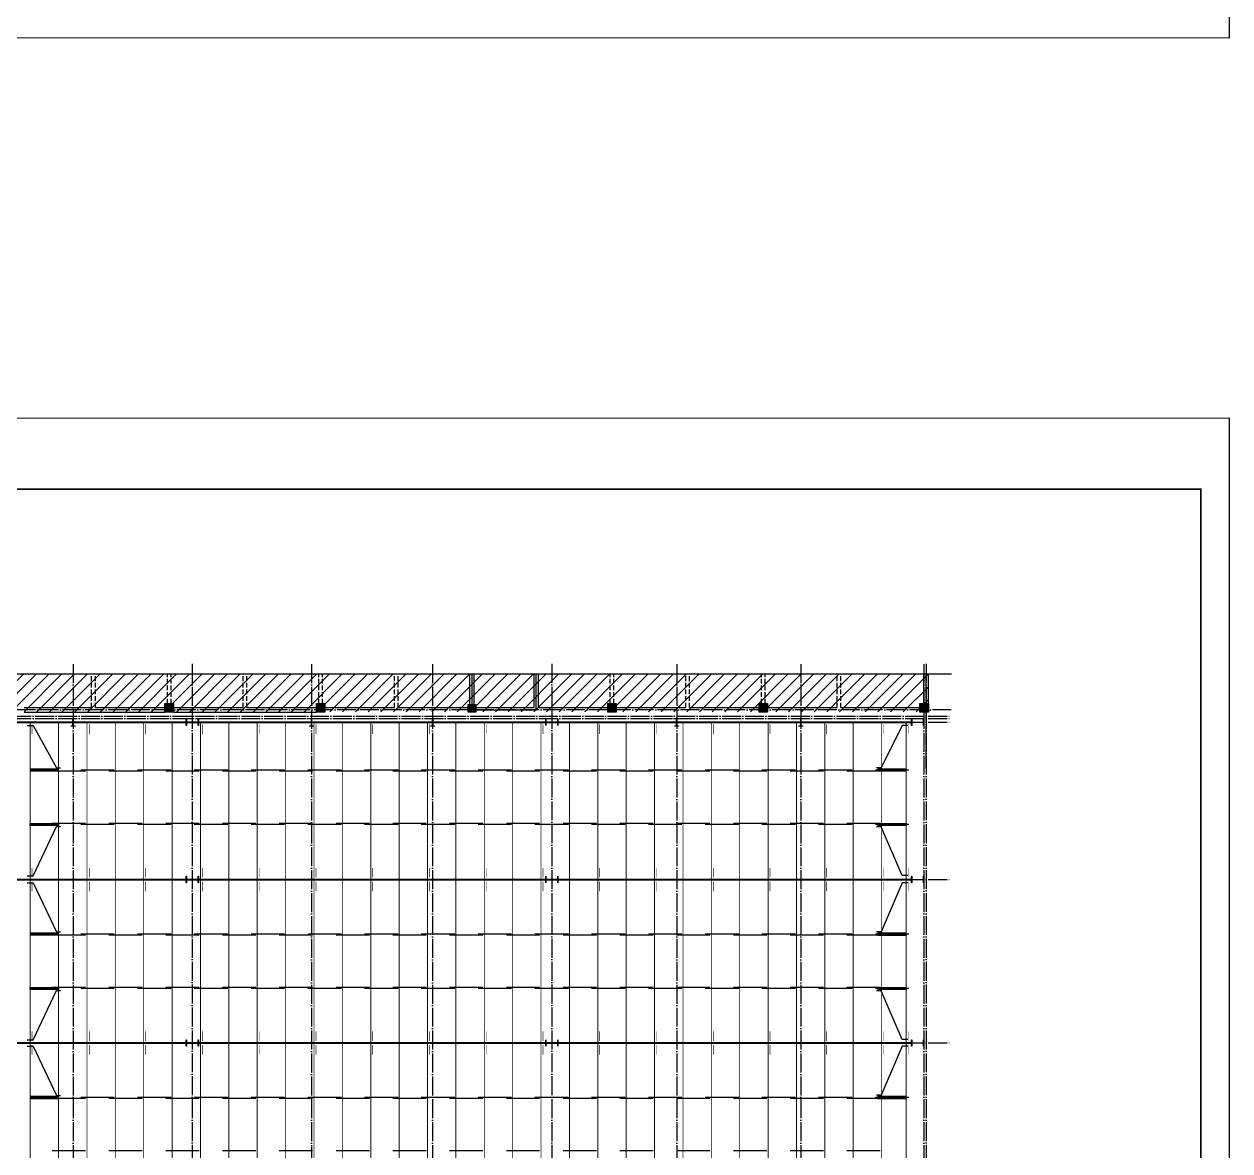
# Model space of a CAD drawing. Extents: x 447413 to 2975780, y -1432727 to 1301644.
# Drawn here: x 2679652 to 2743378, y -403716 to -344199 of the extents above; entities that cross this region are included whole.
import ezdxf

# ---------------------------------------------------------------- set-up
doc = ezdxf.new("R2010")
doc.units = 0
doc.header["$LTSCALE"] = 1000
doc.header["$MEASUREMENT"] = 0
doc.linetypes.add('DASH', pattern=[0.35, 0.25, -0.1])
doc.linetypes.add('DOTE', pattern=[2.42, 2, -0.2, 0.02, -0.2])
for name, color, linetype in [('3T_WOOD', 21, 'Continuous'), ('COLUMN', 9, 'Continuous'), ('DIM_SYMB', 3, 'Continuous'), ('DOTE', 1, 'Continuous'), ('LG', 200, 'Continuous'), ('PUB_HATCH', 8, 'Continuous'), ('X公厕', 21, 'Continuous'), ('图框', 253, 'Continuous'), ('柱子', 3, 'Continuous')]:
    doc.layers.add(name, color=color, linetype=linetype)
for name, color, linetype, lineweight in [('WALL', 140, 'Continuous', 25), ('屋面隅撑', 10, 'Continuous', 30), ('檩条', 7, 'Continuous', 18), ('钢梁', 141, 'Continuous', 18)]:
    doc.layers.add(name, color=color, linetype=linetype, lineweight=lineweight)

# ---------------------------------------------------------------- blocks, each defined once
blk = doc.blocks.new('A$C6B0021A6')
at = {"layer": '图框', "color": 2, "const_width": 40, "elevation": -84000}
blk.add_lwpolyline([(20, 84120), (118920, 84120), (118920, 20), (20, 20)], close=True, dxfattribs=at)
at = {"layer": '图框', "color": 153, "const_width": 58, "elevation": -84000}
blk.add_lwpolyline([(111420, 1020), (2520, 1020), (2520, 83120), (111420, 83120)], close=True, dxfattribs=at)
blk = doc.blocks.new('_FZH')
blk.add_lwpolyline([(-0.5, -0.5), (0.5, -0.5), (0.5, 0.5), (-0.5, 0.5)], close=True)
at = {"layer": 'PUB_HATCH'}
blk.add_solid([(-0.5, -0.5), (0.5, -0.5), (-0.5, 0.5), (0.5, 0.5)], dxfattribs=at)

msp = doc.modelspace()

# ---------------------------------------------------------------- hatches: boundary and pattern name
at = {"layer": 'PUB_HATCH'}
h = msp.add_hatch(dxfattribs=at)
h.set_pattern_fill('ANSI31', color=256, scale=300, style=0)
h.set_pattern_definition([(45, (2395352.1, -429763.64), (-336.7596, 336.7596), [])])
h.paths.add_polyline_path([(2631422.4, -378559), (2727442.1, -378559), (2727442.1, -380527.4), (2631422.4, -380527.4)])

# ---------------------------------------------------------------- linework, layer by layer
at = {"layer": '3T_WOOD', "linetype": 'DASH'}
for p, q in [((2683222.1, -380297.4, 252000), (2683222.1, -378529.1, 252000)), ((2683422.1, -378529.1, 252000), (2683222.1, -378529.1, 252000)), ((2683422.1, -380297.4, 252000), (2683422.1, -378529.1, 252000)), ((2687222.1, -380087.4, 252000), (2687222.1, -378529.1, 252000)), ((2687422.1, -378529.1, 252000), (2687222.1, -378529.1, 252000)), ((2687422.1, -380087.4, 252000), (2687422.1, -378529.1, 252000)), ((2691222.1, -380297.4, 252000), (2691222.1, -378529.1, 252000)), ((2691422.1, -378529.1, 252000), (2691222.1, -378529.1, 252000)), ((2691422.1, -380297.4, 252000), (2691422.1, -378529.1, 252000)), ((2695222.1, -380087.4, 252000), (2695222.1, -378529.1, 252000)), ((2695422.1, -378529.1, 252000), (2695222.1, -378529.1, 252000)), ((2695422.1, -380087.4, 252000), (2695422.1, -378529.1, 252000)), ((2699222.1, -380297.4, 252000), (2699222.1, -378529.1, 252000)), ((2699422.1, -378529.1, 252000), (2699222.1, -378529.1, 252000)), ((2699422.1, -380297.4, 252000), (2699422.1, -378529.1, 252000)), ((2710622.1, -380087.4, 252000), (2710622.1, -378529.1, 252000)), ((2710822.1, -378529.1, 252000), (2710622.1, -378529.1, 252000)), ((2710822.1, -380087.4, 252000), (2710822.1, -378529.1, 252000)), ((2714622.1, -380297.4, 252000), (2714622.1, -378529.1, 252000)), ((2714822.1, -378529.1, 252000), (2714622.1, -378529.1, 252000)), ((2714822.1, -380297.4, 252000), (2714822.1, -378529.1, 252000)), ((2718622.1, -380087.4, 252000), (2718622.1, -378529.1, 252000)), ((2718822.1, -378529.1, 252000), (2718622.1, -378529.1, 252000)), ((2718822.1, -380087.4, 252000), (2718822.1, -378529.1, 252000)), ((2722622.1, -380297.4, 252000), (2722622.1, -378529.1, 252000)), ((2722822.1, -378529.1, 252000), (2722622.1, -378529.1, 252000)), ((2722822.1, -380297.4, 252000), (2722822.1, -378529.1, 252000))]:
    msp.add_line(p, q, dxfattribs=at)
at = {"layer": 'DIM_SYMB', "elevation": 252000}
msp.add_lwpolyline([(2728668.3, -378529.1), (2678949.1, -378529.1), (2678834.5, -378214.1), (2678723.4, -378844.1), (2678611.6, -378529.1), (2628892.5, -378529.1)], dxfattribs=at)
at = {"layer": 'DOTE', "color": 8, "linetype": 'DOTE', "ltscale": 0.5}
for p, q in [((2688542.4, -377995.7, 252000), (2688542.4, -498983.1, 252000)), ((2707542.4, -377995.7, 252000), (2707542.4, -498983.1, 252000)), ((2727322.1, -377995.7, 252000), (2727322.1, -498983.1, 252000)), ((2727322.1, -380407.4, 252000), (2727322.1, -378559, 252000)), ((2628213.2, -380757.4, 252000), (2728631.9, -380757.4, 252000)), ((2628213.2, -381077.4, 252000), (2728631.9, -381077.4, 252000)), ((2628213.2, -389387.4, 252000), (2728631.9, -389387.4, 252000)), ((2628213.2, -398017.4, 252000), (2728631.9, -398017.4, 252000))]:
    msp.add_line(p, q, dxfattribs=at)
at = {"layer": 'DOTE', "linetype": 'DOTE', "ltscale": 0.5}
msp.add_line((2628213.2, -380877.4, 252000), (2728631.9, -380877.4, 252000), dxfattribs=at)
at = {"layer": 'DOTE', "color": 8, "linetype": 'DOTE', "ltscale": 0.5, "elevation": 252000}
for points in [[(2682242.1, -378003.3), (2682242.1, -498989.2)], [(2694842.1, -378003.3), (2694842.1, -498989.2)], [(2701242.1, -378003.3), (2701242.1, -498989.2)], [(2714142.1, -378003.3), (2714142.1, -498989.2)], [(2720702.1, -378003.3), (2720702.1, -498989.2)], [(2727322.1, -383498.7), (2727322.1, -378529.1)], [(2728653.7, -380417.4), (2628892.5, -380417.4)]]:
    msp.add_lwpolyline(points, dxfattribs=at)
at = {"layer": 'DOTE', "linetype": 'DOTE', "ltscale": 0.5, "elevation": 252000}
msp.add_lwpolyline([(2727202.1, -378003.3), (2727202.1, -498989.2)], dxfattribs=at)
at = {"layer": 'LG'}
for p, q in [((2681418.1, -383599.2, 252000), (2679972.2, -383599.2, 252000)), ((2684418.1, -383599.2, 252000), (2682644, -383599.2, 252000)), ((2687418.1, -383599.2, 252000), (2685644, -383599.2, 252000)), ((2690418.1, -383599.2, 252000), (2688644, -383599.2, 252000)), ((2693418.1, -383599.2, 252000), (2691644, -383599.2, 252000)), ((2696418.1, -383599.2, 252000), (2694644, -383599.2, 252000)), ((2699418.1, -383599.2, 252000), (2697644, -383599.2, 252000)), ((2702418.1, -383599.2, 252000), (2700644, -383599.2, 252000)), ((2705418.1, -383599.2, 252000), (2703644, -383599.2, 252000)), ((2708418.1, -383599.2, 252000), (2706644, -383599.2, 252000)), ((2711418.1, -383599.2, 252000), (2709644, -383599.2, 252000)), ((2714418.1, -383599.2, 252000), (2712644, -383599.2, 252000)), ((2717418.1, -383599.2, 252000), (2715644, -383599.2, 252000)), ((2720418.1, -383599.2, 252000), (2718644, -383599.2, 252000)), ((2723418.1, -383599.2, 252000), (2721644, -383599.2, 252000)), ((2726418.1, -383599.2, 252000), (2724644, -383599.2, 252000)), ((2682897.5, -383656.7, 252000), (2681138.2, -383656.7, 252000)), ((2685897.5, -383656.7, 252000), (2684138.2, -383656.7, 252000)), ((2688897.5, -383656.7, 252000), (2687138.2, -383656.7, 252000)), ((2691897.5, -383656.7, 252000), (2690138.2, -383656.7, 252000)), ((2694897.5, -383656.7, 252000), (2693138.2, -383656.7, 252000)), ((2697897.5, -383656.7, 252000), (2696138.2, -383656.7, 252000)), ((2700897.5, -383656.7, 252000), (2699138.2, -383656.7, 252000)), ((2703897.5, -383656.7, 252000), (2702138.2, -383656.7, 252000)), ((2706897.5, -383656.7, 252000), (2705138.2, -383656.7, 252000)), ((2709897.5, -383656.7, 252000), (2708138.2, -383656.7, 252000)), ((2712897.5, -383656.7, 252000), (2711138.2, -383656.7, 252000)), ((2715897.5, -383656.7, 252000), (2714138.2, -383656.7, 252000)), ((2718897.5, -383656.7, 252000), (2717138.2, -383656.7, 252000)), ((2721897.5, -383656.7, 252000), (2720138.2, -383656.7, 252000)), ((2724897.5, -383656.7, 252000), (2723138.2, -383656.7, 252000)), ((2681418.1, -386479.2, 252000), (2679972.2, -386479.2, 252000)), ((2682897.5, -386421.8, 252000), (2681138.2, -386421.8, 252000)), ((2684418.1, -386479.2, 252000), (2682644, -386479.2, 252000)), ((2685897.5, -386421.8, 252000), (2684138.2, -386421.8, 252000)), ((2687418.1, -386479.2, 252000), (2685644, -386479.2, 252000)), ((2688897.5, -386421.8, 252000), (2687138.2, -386421.8, 252000)), ((2690418.1, -386479.2, 252000), (2688644, -386479.2, 252000)), ((2691897.5, -386421.8, 252000), (2690138.2, -386421.8, 252000)), ((2693418.1, -386479.2, 252000), (2691644, -386479.2, 252000)), ((2694897.5, -386421.8, 252000), (2693138.2, -386421.8, 252000)), ((2696418.1, -386479.2, 252000), (2694644, -386479.2, 252000)), ((2697897.5, -386421.8, 252000), (2696138.2, -386421.8, 252000)), ((2699418.1, -386479.2, 252000), (2697644, -386479.2, 252000)), ((2700897.5, -386421.8, 252000), (2699138.2, -386421.8, 252000)), ((2702418.1, -386479.2, 252000), (2700644, -386479.2, 252000)), ((2703897.5, -386421.8, 252000), (2702138.2, -386421.8, 252000)), ((2705418.1, -386479.2, 252000), (2703644, -386479.2, 252000)), ((2706897.5, -386421.8, 252000), (2705138.2, -386421.8, 252000)), ((2708418.1, -386479.2, 252000), (2706644, -386479.2, 252000)), ((2709897.5, -386421.8, 252000), (2708138.2, -386421.8, 252000)), ((2711418.1, -386479.2, 252000), (2709644, -386479.2, 252000)), ((2712897.5, -386421.8, 252000), (2711138.2, -386421.8, 252000)), ((2714418.1, -386479.2, 252000), (2712644, -386479.2, 252000)), ((2715897.5, -386421.8, 252000), (2714138.2, -386421.8, 252000)), ((2717418.1, -386479.2, 252000), (2715644, -386479.2, 252000)), ((2718897.5, -386421.8, 252000), (2717138.2, -386421.8, 252000)), ((2720418.1, -386479.2, 252000), (2718644, -386479.2, 252000)), ((2721897.5, -386421.8, 252000), (2720138.2, -386421.8, 252000)), ((2723418.1, -386479.2, 252000), (2721644, -386479.2, 252000)), ((2724897.5, -386421.8, 252000), (2723138.2, -386421.8, 252000)), ((2726418.1, -386479.2, 252000), (2724644, -386479.2, 252000)), ((2681418.1, -392262.4, 252000), (2679972.2, -392262.4, 252000)), ((2682897.5, -392319.8, 252000), (2681138.2, -392319.8, 252000)), ((2684418.1, -392262.4, 252000), (2682644, -392262.4, 252000)), ((2685897.5, -392319.8, 252000), (2684138.2, -392319.8, 252000)), ((2687418.1, -392262.4, 252000), (2685644, -392262.4, 252000)), ((2688897.5, -392319.8, 252000), (2687138.2, -392319.8, 252000)), ((2690418.1, -392262.4, 252000), (2688644, -392262.4, 252000)), ((2691897.5, -392319.8, 252000), (2690138.2, -392319.8, 252000)), ((2693418.1, -392262.4, 252000), (2691644, -392262.4, 252000)), ((2694897.5, -392319.8, 252000), (2693138.2, -392319.8, 252000)), ((2696418.1, -392262.4, 252000), (2694644, -392262.4, 252000)), ((2697897.5, -392319.8, 252000), (2696138.2, -392319.8, 252000)), ((2699418.1, -392262.4, 252000), (2697644, -392262.4, 252000)), ((2700897.5, -392319.8, 252000), (2699138.2, -392319.8, 252000)), ((2702418.1, -392262.4, 252000), (2700644, -392262.4, 252000)), ((2703897.5, -392319.8, 252000), (2702138.2, -392319.8, 252000)), ((2705418.1, -392262.4, 252000), (2703644, -392262.4, 252000)), ((2706897.5, -392319.8, 252000), (2705138.2, -392319.8, 252000)), ((2708418.1, -392262.4, 252000), (2706644, -392262.4, 252000)), ((2709897.5, -392319.8, 252000), (2708138.2, -392319.8, 252000)), ((2711418.1, -392262.4, 252000), (2709644, -392262.4, 252000)), ((2712897.5, -392319.8, 252000), (2711138.2, -392319.8, 252000)), ((2714418.1, -392262.4, 252000), (2712644, -392262.4, 252000)), ((2715897.5, -392319.8, 252000), (2714138.2, -392319.8, 252000)), ((2717418.1, -392262.4, 252000), (2715644, -392262.4, 252000)), ((2718897.5, -392319.8, 252000), (2717138.2, -392319.8, 252000)), ((2720418.1, -392262.4, 252000), (2718644, -392262.4, 252000)), ((2721897.5, -392319.8, 252000), (2720138.2, -392319.8, 252000)), ((2723418.1, -392262.4, 252000), (2721644, -392262.4, 252000)), ((2724897.5, -392319.8, 252000), (2723138.2, -392319.8, 252000)), ((2726418.1, -392262.4, 252000), (2724644, -392262.4, 252000)), ((2682897.5, -395084.9, 252000), (2681138.2, -395084.9, 252000)), ((2685897.5, -395084.9, 252000), (2684138.2, -395084.9, 252000)), ((2688897.5, -395084.9, 252000), (2687138.2, -395084.9, 252000)), ((2691897.5, -395084.9, 252000), (2690138.2, -395084.9, 252000)), ((2694897.5, -395084.9, 252000), (2693138.2, -395084.9, 252000)), ((2697897.5, -395084.9, 252000), (2696138.2, -395084.9, 252000)), ((2700897.5, -395084.9, 252000), (2699138.2, -395084.9, 252000)), ((2703897.5, -395084.9, 252000), (2702138.2, -395084.9, 252000)), ((2706897.5, -395084.9, 252000), (2705138.2, -395084.9, 252000)), ((2709897.5, -395084.9, 252000), (2708138.2, -395084.9, 252000)), ((2712897.5, -395084.9, 252000), (2711138.2, -395084.9, 252000)), ((2715897.5, -395084.9, 252000), (2714138.2, -395084.9, 252000)), ((2718897.5, -395084.9, 252000), (2717138.2, -395084.9, 252000)), ((2721897.5, -395084.9, 252000), (2720138.2, -395084.9, 252000)), ((2724897.5, -395084.9, 252000), (2723138.2, -395084.9, 252000)), ((2681418.1, -395142.4, 252000), (2679972.2, -395142.4, 252000)), ((2684418.1, -395142.4, 252000), (2682644, -395142.4, 252000)), ((2687418.1, -395142.4, 252000), (2685644, -395142.4, 252000)), ((2690418.1, -395142.4, 252000), (2688644, -395142.4, 252000)), ((2693418.1, -395142.4, 252000), (2691644, -395142.4, 252000)), ((2696418.1, -395142.4, 252000), (2694644, -395142.4, 252000)), ((2699418.1, -395142.4, 252000), (2697644, -395142.4, 252000)), ((2702418.1, -395142.4, 252000), (2700644, -395142.4, 252000)), ((2705418.1, -395142.4, 252000), (2703644, -395142.4, 252000)), ((2708418.1, -395142.4, 252000), (2706644, -395142.4, 252000)), ((2711418.1, -395142.4, 252000), (2709644, -395142.4, 252000)), ((2714418.1, -395142.4, 252000), (2712644, -395142.4, 252000)), ((2717418.1, -395142.4, 252000), (2715644, -395142.4, 252000)), ((2720418.1, -395142.4, 252000), (2718644, -395142.4, 252000)), ((2723418.1, -395142.4, 252000), (2721644, -395142.4, 252000)), ((2726418.1, -395142.4, 252000), (2724644, -395142.4, 252000)), ((2681418.1, -400892.4, 252000), (2679972.2, -400892.4, 252000)), ((2682897.5, -400949.8, 252000), (2681138.2, -400949.8, 252000)), ((2684418.1, -400892.4, 252000), (2682644, -400892.4, 252000)), ((2685897.5, -400949.8, 252000), (2684138.2, -400949.8, 252000)), ((2687418.1, -400892.4, 252000), (2685644, -400892.4, 252000)), ((2688897.5, -400949.8, 252000), (2687138.2, -400949.8, 252000)), ((2690418.1, -400892.4, 252000), (2688644, -400892.4, 252000)), ((2691897.5, -400949.8, 252000), (2690138.2, -400949.8, 252000)), ((2693418.1, -400892.4, 252000), (2691644, -400892.4, 252000)), ((2694897.5, -400949.8, 252000), (2693138.2, -400949.8, 252000)), ((2696418.1, -400892.4, 252000), (2694644, -400892.4, 252000)), ((2697897.5, -400949.8, 252000), (2696138.2, -400949.8, 252000)), ((2699418.1, -400892.4, 252000), (2697644, -400892.4, 252000)), ((2700897.5, -400949.8, 252000), (2699138.2, -400949.8, 252000)), ((2702418.1, -400892.4, 252000), (2700644, -400892.4, 252000)), ((2703897.5, -400949.8, 252000), (2702138.2, -400949.8, 252000)), ((2705418.1, -400892.4, 252000), (2703644, -400892.4, 252000)), ((2706897.5, -400949.8, 252000), (2705138.2, -400949.8, 252000)), ((2708418.1, -400892.4, 252000), (2706644, -400892.4, 252000)), ((2709897.5, -400949.8, 252000), (2708138.2, -400949.8, 252000)), ((2711418.1, -400892.4, 252000), (2709644, -400892.4, 252000)), ((2712897.5, -400949.8, 252000), (2711138.2, -400949.8, 252000)), ((2714418.1, -400892.4, 252000), (2712644, -400892.4, 252000)), ((2715897.5, -400949.8, 252000), (2714138.2, -400949.8, 252000)), ((2717418.1, -400892.4, 252000), (2715644, -400892.4, 252000)), ((2718897.5, -400949.8, 252000), (2717138.2, -400949.8, 252000)), ((2720418.1, -400892.4, 252000), (2718644, -400892.4, 252000)), ((2721897.5, -400949.8, 252000), (2720138.2, -400949.8, 252000)), ((2723418.1, -400892.4, 252000), (2721644, -400892.4, 252000)), ((2724897.5, -400949.8, 252000), (2723138.2, -400949.8, 252000)), ((2726418.1, -400892.4, 252000), (2724644, -400892.4, 252000)), ((2682897.5, -403714.9, 252000), (2681138.2, -403714.9, 252000)), ((2685897.5, -403714.9, 252000), (2684138.2, -403714.9, 252000)), ((2688897.5, -403714.9, 252000), (2687138.2, -403714.9, 252000)), ((2691897.5, -403714.9, 252000), (2690138.2, -403714.9, 252000)), ((2694897.5, -403714.9, 252000), (2693138.2, -403714.9, 252000)), ((2697897.5, -403714.9, 252000), (2696138.2, -403714.9, 252000)), ((2700897.5, -403714.9, 252000), (2699138.2, -403714.9, 252000)), ((2703897.5, -403714.9, 252000), (2702138.2, -403714.9, 252000)), ((2706897.5, -403714.9, 252000), (2705138.2, -403714.9, 252000)), ((2709897.5, -403714.9, 252000), (2708138.2, -403714.9, 252000)), ((2712897.5, -403714.9, 252000), (2711138.2, -403714.9, 252000)), ((2715897.5, -403714.9, 252000), (2714138.2, -403714.9, 252000)), ((2718897.5, -403714.9, 252000), (2717138.2, -403714.9, 252000)), ((2721897.5, -403714.9, 252000), (2720138.2, -403714.9, 252000)), ((2724897.5, -403714.9, 252000), (2723138.2, -403714.9, 252000))]:
    msp.add_line(p, q, dxfattribs=at)
at = {"layer": 'LG', "elevation": 252000}
for points in [[(2679811, -381239.6), (2680127, -381239.6), (2681355.8, -383490.7), (2681578, -383490.7)], [(2726379.7, -381245.4), (2726063.7, -381245.4), (2724945.7, -383485.9), (2724692.8, -383485.9)], [(2679811, -389183.8), (2680127, -389183.8), (2681355.8, -386587.7), (2681578, -386587.7)], [(2726379.7, -389178), (2726063.7, -389178), (2724945.7, -386592.6), (2724692.8, -386592.6)], [(2679811, -389557.8), (2680127, -389557.8), (2681355.8, -392153.9), (2681578, -392153.9)], [(2726379.7, -389563.6), (2726063.7, -389563.6), (2724945.7, -392149), (2724692.8, -392149)], [(2679811, -397846.9), (2680127, -397846.9), (2681355.8, -395250.8), (2681578, -395250.8)], [(2726379.7, -397841.1), (2726063.7, -397841.1), (2724945.7, -395255.7), (2724692.8, -395255.7)], [(2679811, -398187.8), (2680127, -398187.8), (2681355.8, -400783.9), (2681578, -400783.9)], [(2726379.7, -398193.6), (2726063.7, -398193.6), (2724945.7, -400779), (2724692.8, -400779)]]:
    msp.add_lwpolyline(points, dxfattribs=at)
at = {"layer": 'LG', "color": 7, "elevation": 252000}
for points in [[(2681472.2, -383547.9), (2679972.2, -383547.9), (2679972.2, -383650.2), (2681472.2, -383650.2)], [(2726272.2, -383548.1), (2724772.2, -383548.1), (2724772.2, -383650.3), (2726272.2, -383650.3)], [(2681472.2, -386530.5), (2679972.2, -386530.5), (2679972.2, -386428.3), (2681472.2, -386428.3)], [(2726272.2, -386530.3), (2724772.2, -386530.3), (2724772.2, -386428.1), (2726272.2, -386428.1)], [(2681472.2, -392211.1), (2679972.2, -392211.1), (2679972.2, -392313.3), (2681472.2, -392313.3)], [(2726272.2, -392211.2), (2724772.2, -392211.2), (2724772.2, -392313.5), (2726272.2, -392313.5)], [(2681472.2, -395193.6), (2679972.2, -395193.6), (2679972.2, -395091.4), (2681472.2, -395091.4)], [(2726272.2, -395193.5), (2724772.2, -395193.5), (2724772.2, -395091.2), (2726272.2, -395091.2)], [(2681472.2, -400841.1), (2679972.2, -400841.1), (2679972.2, -400943.3), (2681472.2, -400943.3)], [(2726272.2, -400841.2), (2724772.2, -400841.2), (2724772.2, -400943.5), (2726272.2, -400943.5)]]:
    msp.add_lwpolyline(points, close=True, dxfattribs=at)
at = {"layer": 'WALL'}
for p, q in [((2703202.1, -380137.4, 252000), (2703202.1, -378529.1, 252000)), ((2703442.1, -378529.1, 252000), (2703202.1, -378529.1, 252000)), ((2703442.1, -380137.4, 252000), (2703442.1, -378529.1, 252000)), ((2706602.1, -380297.4, 252000), (2706602.1, -378529.1, 252000)), ((2706842.1, -378529.1, 252000), (2706602.1, -378529.1, 252000)), ((2706842.1, -380297.4, 252000), (2706842.1, -378529.1, 252000)), ((2727202.1, -380087.4, 252000), (2727202.1, -378529.1, 252000)), ((2727442.1, -378529.1, 252000), (2727202.1, -378529.1, 252000)), ((2727442.1, -380087.4, 252000), (2727442.1, -378529.1, 252000)), ((2679652.1, -380297.4, 252000), (2683222.1, -380297.4, 252000)), ((2683422.1, -380297.4, 252000), (2687097.1, -380297.4, 252000)), ((2687547.1, -380297.4, 252000), (2691222.1, -380297.4, 252000)), ((2691422.1, -380297.4, 252000), (2695097.1, -380297.4, 252000)), ((2695547.1, -380297.4, 252000), (2699222.1, -380297.4, 252000)), ((2699422.1, -380297.4, 252000), (2703122.2, -380297.4, 252000)), ((2703522.2, -380297.4, 252000), (2706602.1, -380297.4, 252000)), ((2706842.1, -380297.4, 252000), (2710497.1, -380297.4, 252000)), ((2710947.1, -380297.4, 252000), (2714622.1, -380297.4, 252000)), ((2714822.1, -380297.4, 252000), (2718497.1, -380297.4, 252000)), ((2718947.1, -380297.4, 252000), (2722622.1, -380297.4, 252000)), ((2722822.1, -380297.4, 252000), (2726992.1, -380297.4, 252000)), ((2679652.1, -380537.4, 252000), (2683322.1, -380537.4, 252000)), ((2683322.1, -380537.4, 252000), (2687097.1, -380537.4, 252000)), ((2687547.1, -380537.4, 252000), (2691322.1, -380537.4, 252000)), ((2691322.1, -380537.4, 252000), (2695097.1, -380537.4, 252000))]:
    msp.add_line(p, q, dxfattribs=at)
at = {"layer": 'X公厕', "ltscale": 5, "elevation": 252000}
msp.add_lwpolyline([(2703322.1, -378529.1), (2703322.1, -380417.4), (2706722.1, -380417.4), (2706722.1, -378529.1)], dxfattribs=at)
at = {"layer": '屋面隅撑', "const_width": 30, "elevation": 252000}
for points in [[(2680073.6, -381189), (2680073.6, -381689)], [(2683103.9, -381189), (2683103.9, -381689)], [(2686073.6, -381189), (2686073.6, -381689)], [(2689073.6, -381189), (2689073.6, -381689)], [(2692073.6, -381189), (2692073.6, -381689)], [(2695073.6, -381189), (2695073.6, -381689)], [(2698073.6, -381189), (2698073.6, -381689)], [(2701073.6, -381189), (2701073.6, -381689)], [(2704073.6, -381189), (2704073.6, -381689)], [(2707073.6, -381189), (2707073.6, -381689)], [(2710073.6, -381189), (2710073.6, -381689)], [(2713073.6, -381189), (2713073.6, -381689)], [(2716073.6, -381189), (2716073.6, -381689)], [(2719073.6, -381189), (2719073.6, -381689)], [(2722073.6, -381189), (2722073.6, -381689)], [(2725073.6, -381189), (2725073.6, -381689)], [(2726373.6, -381189), (2726373.6, -381689)], [(2680073.6, -389275.7), (2680073.6, -388775.7)], [(2683103.9, -389275.7), (2683103.9, -388775.7)], [(2686073.6, -389275.7), (2686073.6, -388775.7)], [(2689073.6, -389275.7), (2689073.6, -388775.7)], [(2692073.6, -389275.7), (2692073.6, -388775.7)], [(2695073.6, -389275.7), (2695073.6, -388775.7)], [(2698073.6, -389275.7), (2698073.6, -388775.7)], [(2701073.6, -389275.7), (2701073.6, -388775.7)], [(2704073.6, -389275.7), (2704073.6, -388775.7)], [(2707073.6, -389275.7), (2707073.6, -388775.7)], [(2710073.6, -389275.7), (2710073.6, -388775.7)], [(2713073.6, -389275.7), (2713073.6, -388775.7)], [(2716073.6, -389275.7), (2716073.6, -388775.7)], [(2719073.6, -389275.7), (2719073.6, -388775.7)], [(2722073.6, -389275.7), (2722073.6, -388775.7)], [(2725073.6, -389275.7), (2725073.6, -388775.7)], [(2726373.6, -389275.7), (2726373.6, -388775.7)], [(2680073.6, -389499), (2680073.6, -389999)], [(2683103.9, -389499), (2683103.9, -389999)], [(2686073.6, -389499), (2686073.6, -389999)], [(2689073.6, -389499), (2689073.6, -389999)], [(2692073.6, -389499), (2692073.6, -389999)], [(2695073.6, -389499), (2695073.6, -389999)], [(2698073.6, -389499), (2698073.6, -389999)], [(2701073.6, -389499), (2701073.6, -389999)], [(2704073.6, -389499), (2704073.6, -389999)], [(2707073.6, -389499), (2707073.6, -389999)], [(2710073.6, -389499), (2710073.6, -389999)], [(2713073.6, -389499), (2713073.6, -389999)], [(2716073.6, -389499), (2716073.6, -389999)], [(2719073.6, -389499), (2719073.6, -389999)], [(2722073.6, -389499), (2722073.6, -389999)], [(2725073.6, -389499), (2725073.6, -389999)], [(2726373.6, -389499), (2726373.6, -389999)], [(2680073.6, -397905.7), (2680073.6, -397405.7)], [(2683103.9, -397905.7), (2683103.9, -397405.7)], [(2686073.6, -397905.7), (2686073.6, -397405.7)], [(2689073.6, -397905.7), (2689073.6, -397405.7)], [(2692073.6, -397905.7), (2692073.6, -397405.7)], [(2695073.6, -397905.7), (2695073.6, -397405.7)], [(2698073.6, -397905.7), (2698073.6, -397405.7)], [(2701073.6, -397905.7), (2701073.6, -397405.7)], [(2704073.6, -397905.7), (2704073.6, -397405.7)], [(2707073.6, -397905.7), (2707073.6, -397405.7)], [(2710073.6, -397905.7), (2710073.6, -397405.7)], [(2713073.6, -397905.7), (2713073.6, -397405.7)], [(2716073.6, -397905.7), (2716073.6, -397405.7)], [(2719073.6, -397905.7), (2719073.6, -397405.7)], [(2722073.6, -397905.7), (2722073.6, -397405.7)], [(2725073.6, -397905.7), (2725073.6, -397405.7)], [(2726373.6, -397905.7), (2726373.6, -397405.7)], [(2680073.6, -398129), (2680073.6, -398629)], [(2683103.9, -398129), (2683103.9, -398629)], [(2686073.6, -398129), (2686073.6, -398629)], [(2689073.6, -398129), (2689073.6, -398629)], [(2692073.6, -398129), (2692073.6, -398629)], [(2695073.6, -398129), (2695073.6, -398629)], [(2698073.6, -398129), (2698073.6, -398629)], [(2701073.6, -398129), (2701073.6, -398629)], [(2704073.6, -398129), (2704073.6, -398629)], [(2707073.6, -398129), (2707073.6, -398629)], [(2710073.6, -398129), (2710073.6, -398629)], [(2713073.6, -398129), (2713073.6, -398629)], [(2716073.6, -398129), (2716073.6, -398629)], [(2719073.6, -398129), (2719073.6, -398629)], [(2722073.6, -398129), (2722073.6, -398629)], [(2725073.6, -398129), (2725073.6, -398629)], [(2726373.6, -398129), (2726373.6, -398629)]]:
    msp.add_lwpolyline(points, dxfattribs=at)
at = {"layer": '柱子', "color": 6, "ltscale": 100, "elevation": 252000}
for points in [[(2682142.1, -380898.4), (2682142.1, -380877.4), (2682342.1, -380877.4), (2682342.1, -380898.4), (2682261.6, -380898.4, 0.4142136), (2682248.6, -380911.4), (2682248.6, -381243.4, 0.4142136), (2682261.6, -381256.4), (2682342.1, -381256.4), (2682342.1, -381277.4), (2682142.1, -381277.4), (2682142.1, -381256.4), (2682222.6, -381256.4, 0.4142136), (2682235.6, -381243.4), (2682235.6, -380911.4, 0.4142136), (2682222.6, -380898.4)], [(2694742.1, -380898.4), (2694742.1, -380877.4), (2694942.1, -380877.4), (2694942.1, -380898.4), (2694861.6, -380898.4, 0.4142136), (2694848.6, -380911.4), (2694848.6, -381243.4, 0.4142136), (2694861.6, -381256.4), (2694942.1, -381256.4), (2694942.1, -381277.4), (2694742.1, -381277.4), (2694742.1, -381256.4), (2694822.6, -381256.4, 0.4142136), (2694835.6, -381243.4), (2694835.6, -380911.4, 0.4142136), (2694822.6, -380898.4)], [(2701142.1, -380898.4), (2701142.1, -380877.4), (2701342.1, -380877.4), (2701342.1, -380898.4), (2701261.6, -380898.4, 0.4142136), (2701248.6, -380911.4), (2701248.6, -381243.4, 0.4142136), (2701261.6, -381256.4), (2701342.1, -381256.4), (2701342.1, -381277.4), (2701142.1, -381277.4), (2701142.1, -381256.4), (2701222.6, -381256.4, 0.4142136), (2701235.6, -381243.4), (2701235.6, -380911.4, 0.4142136), (2701222.6, -380898.4)], [(2714042.1, -380898.4), (2714042.1, -380877.4), (2714242.1, -380877.4), (2714242.1, -380898.4), (2714161.6, -380898.4, 0.4142136), (2714148.6, -380911.4), (2714148.6, -381243.4, 0.4142136), (2714161.6, -381256.4), (2714242.1, -381256.4), (2714242.1, -381277.4), (2714042.1, -381277.4), (2714042.1, -381256.4), (2714122.6, -381256.4, 0.4142136), (2714135.6, -381243.4), (2714135.6, -380911.4, 0.4142136), (2714122.6, -380898.4)], [(2720602.1, -380898.4), (2720602.1, -380877.4), (2720802.1, -380877.4), (2720802.1, -380898.4), (2720721.6, -380898.4, 0.4142136), (2720708.6, -380911.4), (2720708.6, -381243.4, 0.4142136), (2720721.6, -381256.4), (2720802.1, -381256.4), (2720802.1, -381277.4), (2720602.1, -381277.4), (2720602.1, -381256.4), (2720682.6, -381256.4, 0.4142136), (2720695.6, -381243.4), (2720695.6, -380911.4, 0.4142136), (2720682.6, -380898.4)]]:
    msp.add_lwpolyline(points, format="xyb", close=True, dxfattribs=at)
for points in [[(2688231.4, -381073.4), (2688853.4, -381073.4), (2688853.4, -380902.4), (2688867.4, -380902.4), (2688867.4, -381252.4), (2688853.4, -381252.4), (2688853.4, -381081.4), (2688231.4, -381081.4), (2688231.4, -381252.4), (2688217.4, -381252.4), (2688217.4, -380902.4), (2688231.4, -380902.4)], [(2707231.4, -381073.4), (2707853.4, -381073.4), (2707853.4, -380902.4), (2707867.4, -380902.4), (2707867.4, -381252.4), (2707853.4, -381252.4), (2707853.4, -381081.4), (2707231.4, -381081.4), (2707231.4, -381252.4), (2707217.4, -381252.4), (2707217.4, -380902.4), (2707231.4, -380902.4)], [(2726566.1, -381073.4), (2727188.1, -381073.4), (2727188.1, -380902.4), (2727202.1, -380902.4), (2727202.1, -381252.4), (2727188.1, -381252.4), (2727188.1, -381081.4), (2726566.1, -381081.4), (2726566.1, -381252.4), (2726552.1, -381252.4), (2726552.1, -380902.4), (2726566.1, -380902.4)], [(2688231.4, -389383.4), (2688853.4, -389383.4), (2688853.4, -389212.4), (2688867.4, -389212.4), (2688867.4, -389562.4), (2688853.4, -389562.4), (2688853.4, -389391.4), (2688231.4, -389391.4), (2688231.4, -389562.4), (2688217.4, -389562.4), (2688217.4, -389212.4), (2688231.4, -389212.4)], [(2707231.4, -389383.4), (2707853.4, -389383.4), (2707853.4, -389212.4), (2707867.4, -389212.4), (2707867.4, -389562.4), (2707853.4, -389562.4), (2707853.4, -389391.4), (2707231.4, -389391.4), (2707231.4, -389562.4), (2707217.4, -389562.4), (2707217.4, -389212.4), (2707231.4, -389212.4)], [(2726566.1, -389383.4), (2727188.1, -389383.4), (2727188.1, -389212.4), (2727202.1, -389212.4), (2727202.1, -389562.4), (2727188.1, -389562.4), (2727188.1, -389391.4), (2726566.1, -389391.4), (2726566.1, -389562.4), (2726552.1, -389562.4), (2726552.1, -389212.4), (2726566.1, -389212.4)], [(2688231.4, -398013.4), (2688853.4, -398013.4), (2688853.4, -397842.4), (2688867.4, -397842.4), (2688867.4, -398192.4), (2688853.4, -398192.4), (2688853.4, -398021.4), (2688231.4, -398021.4), (2688231.4, -398192.4), (2688217.4, -398192.4), (2688217.4, -397842.4), (2688231.4, -397842.4)], [(2707231.4, -398013.4), (2707853.4, -398013.4), (2707853.4, -397842.4), (2707867.4, -397842.4), (2707867.4, -398192.4), (2707853.4, -398192.4), (2707853.4, -398021.4), (2707231.4, -398021.4), (2707231.4, -398192.4), (2707217.4, -398192.4), (2707217.4, -397842.4), (2707231.4, -397842.4)], [(2726566.1, -398013.4), (2727188.1, -398013.4), (2727188.1, -397842.4), (2727202.1, -397842.4), (2727202.1, -398192.4), (2727188.1, -398192.4), (2727188.1, -398021.4), (2726566.1, -398021.4), (2726566.1, -398192.4), (2726552.1, -398192.4), (2726552.1, -397842.4), (2726566.1, -397842.4)]]:
    msp.add_lwpolyline(points, close=True, dxfattribs=at)
at = {"layer": '檩条', "color": 2, "const_width": 45, "elevation": 252000}
for points in [[(2679972.2, -381077.4), (2679972.2, -495996.5)], [(2681472.2, -381077.4), (2681472.2, -495996.5)], [(2682972.2, -381077.4), (2682972.2, -495996.5)], [(2684472.2, -381077.4), (2684472.2, -495996.5)], [(2685972.2, -381077.4), (2685972.2, -495996.5)], [(2687472.2, -381077.4), (2687472.2, -495996.5)], [(2688972.2, -381077.4), (2688972.2, -495996.5)], [(2690472.2, -381077.4), (2690472.2, -495996.5)], [(2691972.2, -381077.4), (2691972.2, -495996.5)], [(2693472.2, -381077.4), (2693472.2, -495996.5)], [(2694972.2, -381077.4), (2694972.2, -495996.5)], [(2696472.2, -381077.4), (2696472.2, -495996.5)], [(2697972.2, -381077.4), (2697972.2, -495996.5)], [(2699472.2, -381077.4), (2699472.2, -495996.5)], [(2700972.2, -381077.4), (2700972.2, -495996.5)], [(2702472.2, -381077.4), (2702472.2, -495996.5)], [(2703972.2, -381077.4), (2703972.2, -495996.5)], [(2705472.2, -381077.4), (2705472.2, -495996.5)], [(2706972.2, -381077.4), (2706972.2, -495996.5)], [(2708472.2, -381077.4), (2708472.2, -495996.5)], [(2709972.2, -381077.4), (2709972.2, -495996.5)], [(2711472.2, -381077.4), (2711472.2, -495996.5)], [(2712972.2, -381077.4), (2712972.2, -495996.5)], [(2714472.2, -381077.4), (2714472.2, -495996.5)], [(2715972.2, -381077.4), (2715972.2, -495996.5)], [(2717472.2, -381077.4), (2717472.2, -495996.5)], [(2718972.2, -381077.4), (2718972.2, -495996.5)], [(2720472.2, -381077.4), (2720472.2, -495996.5)], [(2721972.2, -381077.4), (2721972.2, -495996.5)], [(2723472.2, -381077.4), (2723472.2, -495996.5)], [(2724972.2, -381077.4), (2724972.2, -495996.5)], [(2726272.2, -381077.4), (2726272.2, -495996.5)]]:
    msp.add_lwpolyline(points, dxfattribs=at)
at = {"layer": '钢梁', "lineweight": 35, "const_width": 100, "elevation": 252000}
for points in [[(2726552.1, -381077.4), (2632312.4, -381077.4)], [(2726552.1, -389387.4), (2632312.4, -389387.4)], [(2726552.1, -398017.4), (2632312.4, -398017.4)]]:
    msp.add_lwpolyline(points, dxfattribs=at)

# ---------------------------------------------------------------- block references
at = {"xscale": 1.5, "yscale": 1.5, "zscale": 1.5, "rotation": 270}
for p in [(2617168.3, -166547.5, 252000), (2617168.3, -364986.5, 252000)]:
    msp.add_blockref('A$C6B0021A6', p, dxfattribs=at)
at = {"layer": 'COLUMN', "xscale": -450, "yscale": 450, "zscale": 450, "rotation": 180}
for p in [(2687322.1, -380312.4, 252000), (2695322.1, -380312.4, 252000), (2710722.1, -380312.4, 252000), (2718722.1, -380312.4, 252000), (2727217.1, -380312.4, 252000)]:
    msp.add_blockref('_FZH', p, dxfattribs=at)
at = {"layer": 'COLUMN', "xscale": -400, "yscale": 400, "zscale": 400}
msp.add_blockref('_FZH', (2703322.2, -380337.4, 252000), dxfattribs=at)

doc.saveas('drawing.dxf')
